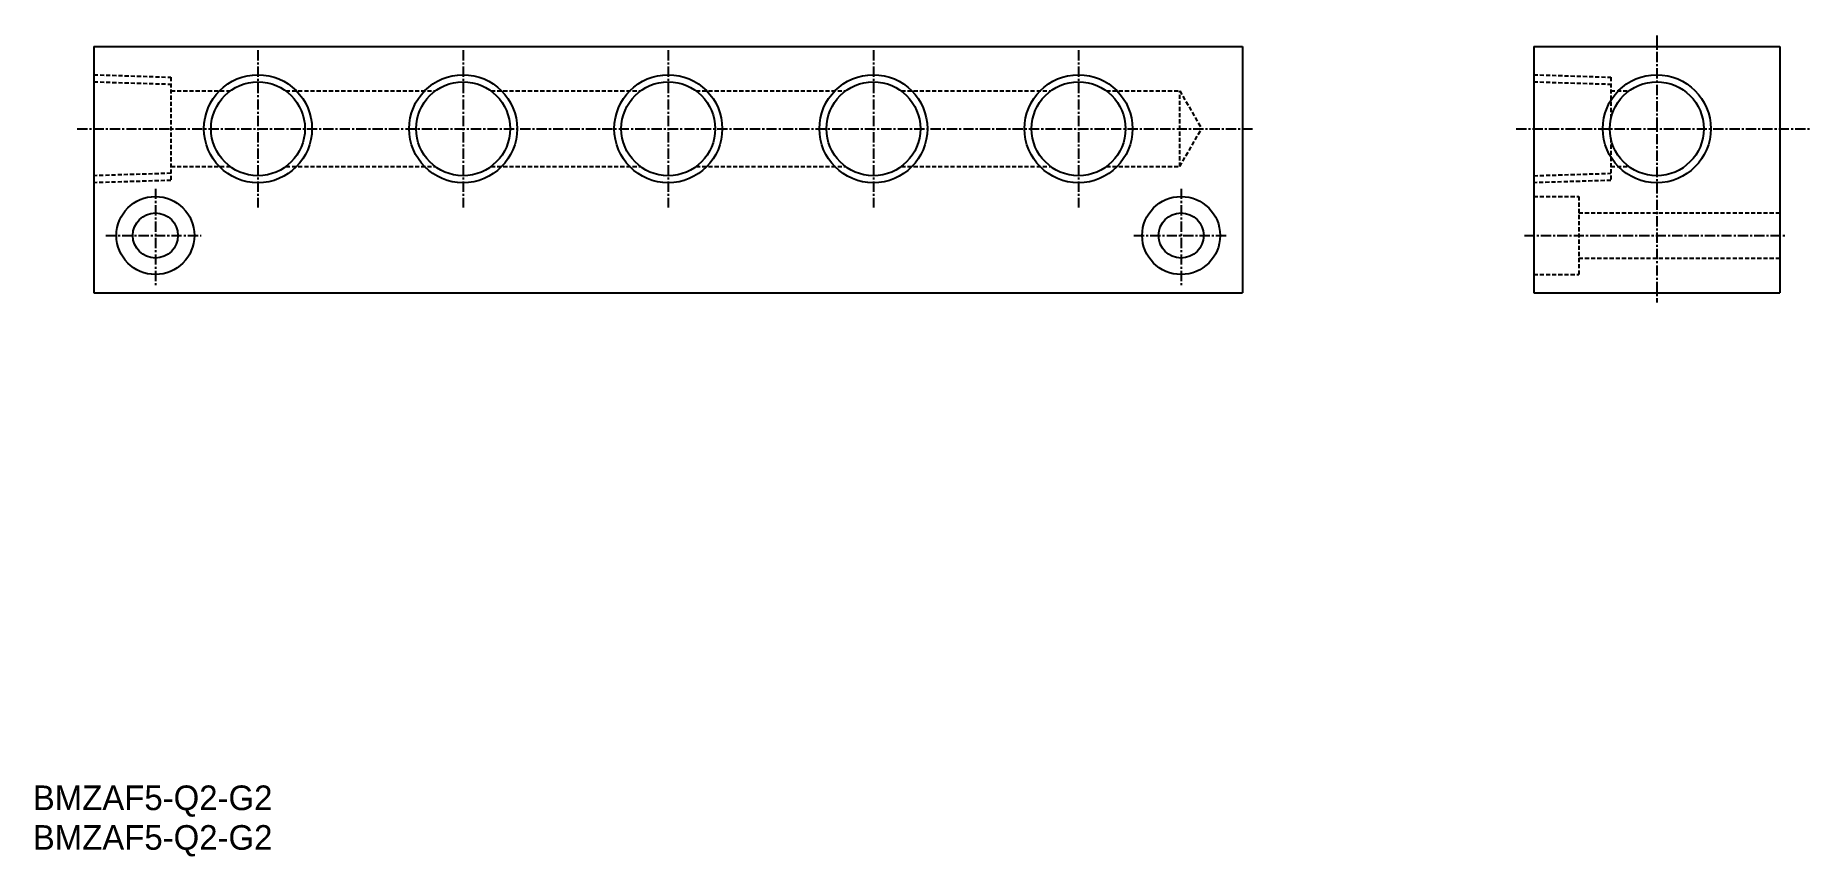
# Model space of a CAD drawing. Extents: x 566 to 783, y 172 to 272.
import ezdxf

# ---------------------------------------------------------------- set-up
doc = ezdxf.new("R2010")
doc.units = 0
doc.linetypes.add('CENTER', pattern=[2, 1.25, -0.25, 0.25, -0.25])
doc.linetypes.add('DASHED', pattern=[0.75, 0.5, -0.25])
doc.layers.get('0').update_dxf_attribs({"linetype": 'CONTINUOUS'})
doc.layers.add('CENTER', color=1, linetype='CENTER')

msp = doc.modelspace()

# ---------------------------------------------------------------- linework, layer by layer
at = {"color": 7, "linetype": 'CONTINUOUS'}
for p, q in [((573.6, 270.45), (713.6, 270.45)), ((573.6, 270.45), (573.6, 240.45)), ((713.6, 270.45), (713.6, 240.45)), ((749.07, 270.45), (779.07, 270.45)), ((749.07, 270.45), (749.07, 240.45)), ((779.07, 270.45), (779.07, 240.45)), ((573.6, 240.45), (713.6, 240.45)), ((749.07, 240.45), (779.07, 240.45))]:
    msp.add_line(p, q, dxfattribs=at)
at = {"color": 3, "linetype": 'DASHED'}
for p, q in [((573.6, 267.03), (583, 266.73)), ((573.6, 266.17), (583, 265.88)), ((583, 266.73), (583, 254.16)), ((749.07, 267.03), (758.47, 266.73)), ((749.07, 266.17), (758.47, 265.88)), ((758.47, 266.73), (758.47, 261.63)), ((583, 265.05), (590.19, 265.05)), ((597, 265.05), (615.19, 265.05)), ((622, 265.05), (640.19, 265.05)), ((647, 265.05), (665.19, 265.05)), ((672, 265.05), (690.19, 265.05)), ((697, 265.05), (705.94, 265.05)), ((705.94, 255.85), (705.94, 265.05)), ((705.94, 265.05), (708.6, 260.45)), ((758.47, 265.05), (760.67, 265.05)), ((705.94, 255.85), (708.6, 260.45)), ((758.47, 259.27), (758.47, 254.16)), ((583, 255.85), (590.19, 255.85)), ((597, 255.85), (615.19, 255.85)), ((622, 255.85), (640.19, 255.85)), ((647, 255.85), (665.19, 255.85)), ((672, 255.85), (690.19, 255.85)), ((697, 255.85), (705.94, 255.85)), ((758.47, 255.85), (760.66, 255.85)), ((583, 255.02), (573.6, 254.73)), ((583, 254.16), (573.6, 253.87)), ((749.07, 254.73), (758.47, 255.02)), ((758.47, 254.16), (749.07, 253.87)), ((749.07, 252.2), (754.57, 252.2)), ((754.57, 252.2), (754.57, 242.7)), ((754.57, 250.2), (779.07, 250.2)), ((754.57, 244.7), (779.07, 244.7)), ((749.07, 242.7), (754.57, 242.7))]:
    msp.add_line(p, q, dxfattribs=at)
for p, q in [((749.07, 262.95), (749.07, 262.95)), ((749.07, 255.45), (749.07, 255.45))]:
    msp.add_line(p, q)
at = {"color": 3, "linetype": 'CONTINUOUS'}
for centre in [(593.6, 260.45), (618.6, 260.45), (643.6, 260.45), (668.6, 260.45), (693.6, 260.45), (764.07, 260.45)]:
    msp.add_circle(centre, 6.58, dxfattribs=at)
at = {"color": 7, "linetype": 'CONTINUOUS'}
for centre, radius in [((593.6, 260.45), 5.72), ((618.6, 260.45), 5.72), ((643.6, 260.45), 5.72), ((668.6, 260.45), 5.72), ((693.6, 260.45), 5.72), ((764.07, 260.45), 5.72), ((581.1, 247.45), 4.75), ((706.1, 247.45), 4.75), ((581.1, 247.45), 2.75), ((706.1, 247.45), 2.75)]:
    msp.add_circle(centre, radius, dxfattribs=at)
at = {"layer": 'CENTER', "color": 1, "linetype": 'CENTER'}
for p, q in [((764.07, 271.81), (764.07, 239.29)), ((593.6, 270.03), (593.6, 250.87)), ((618.6, 270.03), (618.6, 250.87)), ((643.6, 270.03), (643.6, 250.87)), ((668.6, 270.03), (668.6, 250.87)), ((693.6, 270.03), (693.6, 250.87)), ((571.56, 260.45), (714.88, 260.45)), ((746.93, 260.45), (782.68, 260.45)), ((581.1, 253.15), (581.1, 241.22)), ((706.1, 253.15), (706.1, 241.22)), ((575.05, 247.45), (586.67, 247.45)), ((700.34, 247.45), (711.67, 247.45)), ((747.94, 247.45), (779.83, 247.45))]:
    msp.add_line(p, q, dxfattribs=at)

# ---------------------------------------------------------------- texts
at = {"color": 7, "linetype": 'CONTINUOUS'}
for p in [(566.16, 177.46), (566.16, 172.63)]:
    msp.add_text('BMZAF5-Q2-G2', height=3, dxfattribs=at).set_placement(p)

doc.saveas('drawing.dxf')
